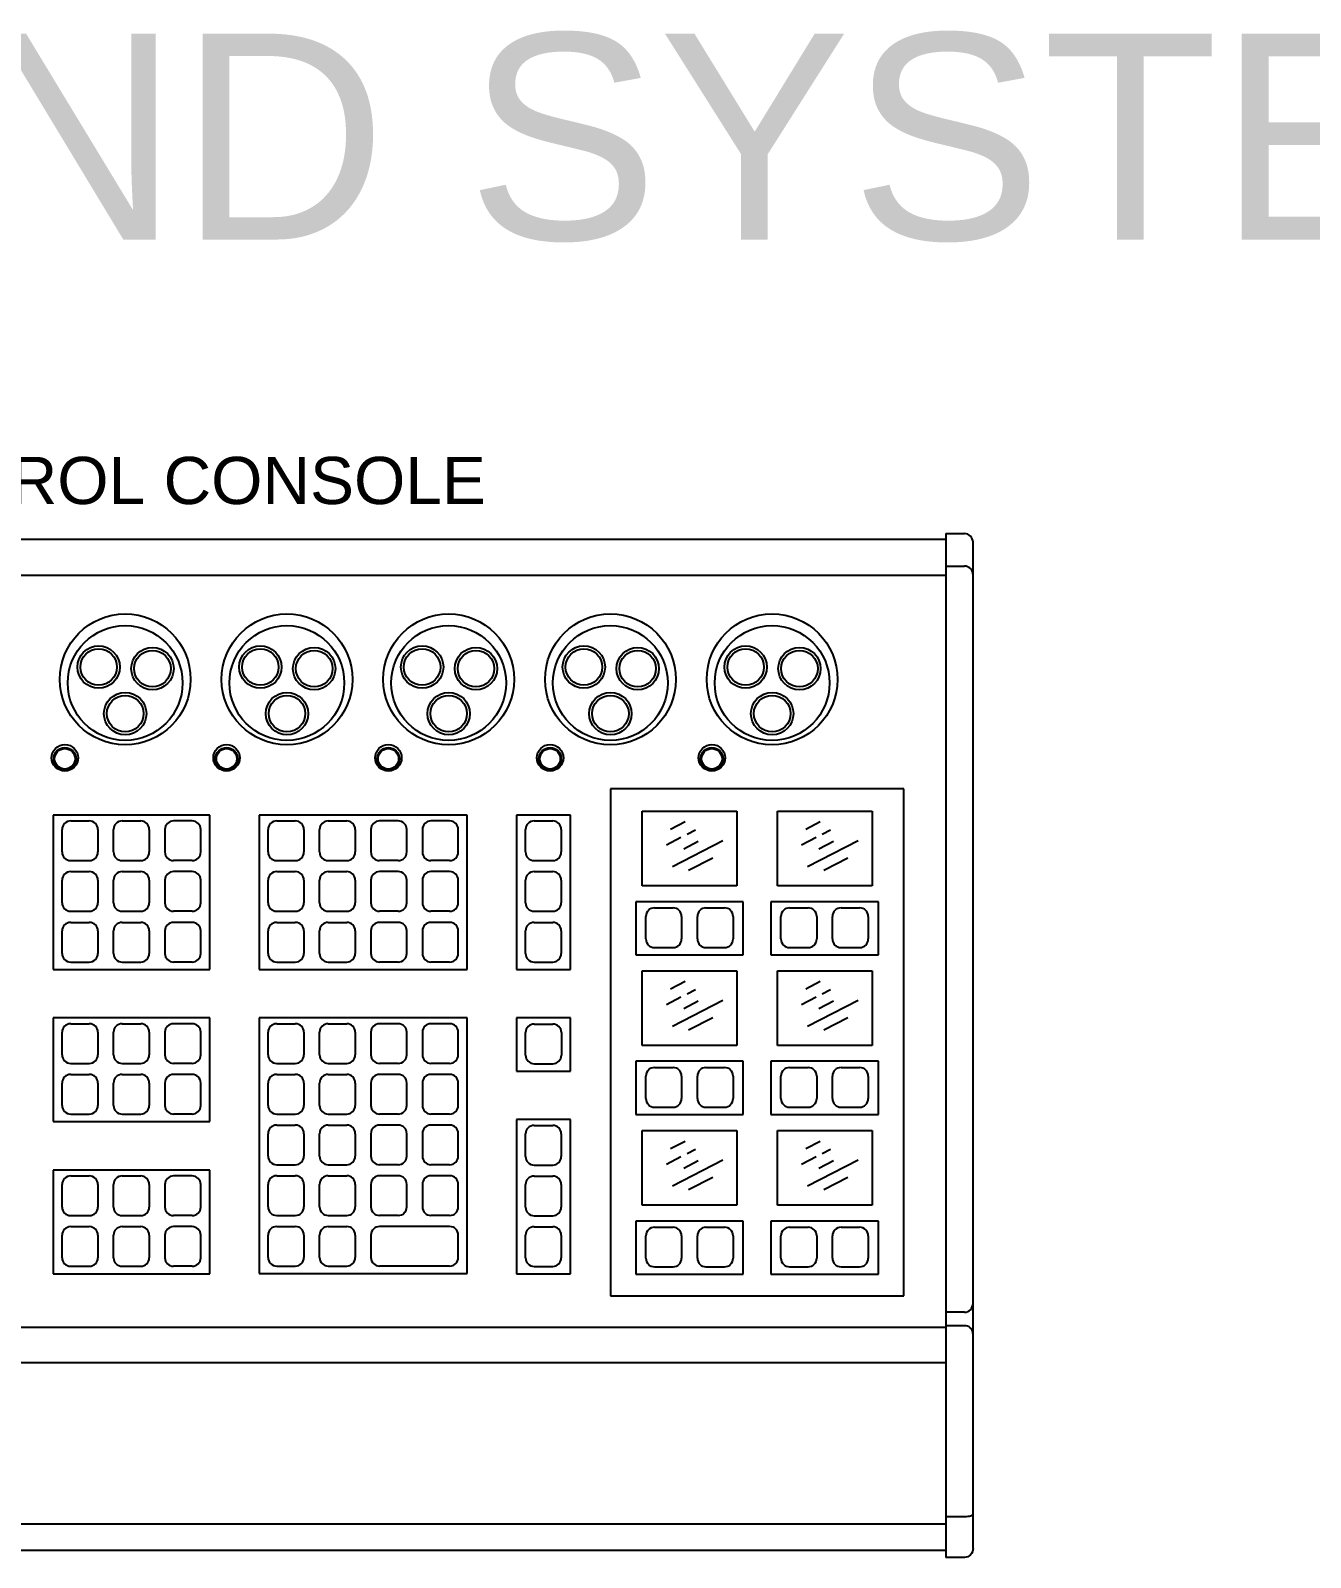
# Model space of a CAD drawing. Extents: x -49 to 275, y -8 to 142.
# Drawn here: x 220.64 to 239.28, y 48.73 to 70.97 of the extents above; entities that cross this region are included whole.
import ezdxf
from ezdxf.enums import TextEntityAlignment as Align

# ---------------------------------------------------------------- set-up
doc = ezdxf.new("R2010")
doc.units = 0
doc.header["$LTSCALE"] = 0.5
doc.header["$MEASUREMENT"] = 0
doc.layers.get('0').update_dxf_attribs({"linetype": 'CONTINUOUS'})
doc.layers.add('OBJECT', color=7, linetype='CONTINUOUS')
doc.layers.add('RISER', color=7, linetype='CONTINUOUS')
doc.styles.add('ARIAL', font='arial.ttf')

# ---------------------------------------------------------------- blocks, each defined once
blk = doc.blocks.new('*U71')
at = {"layer": 'RISER'}
for p, q in [((-14.108, 7.377), (14.108, 7.377)), ((14.108, 7.456), (14.108, -7.462)), ((14.108, 7.456), (14.377, 7.456)), ((14.502, -7.331), (14.502, 7.331)), ((14.108, 6.982), (14.377, 6.982)), ((14.108, 6.844), (-14.108, 6.844)), ((13.493, 3.736), (9.222, 3.736)), ((9.222, 3.736), (9.222, -3.65)), ((13.493, -3.65), (13.493, 3.736)), ((3.385, 3.354), (1.102, 3.354)), ((1.102, 3.354), (1.102, 1.106)), ((3.385, 1.106), (3.385, 3.354)), ((7.136, 3.354), (4.103, 3.354)), ((4.103, 3.354), (4.103, 1.106)), ((7.136, 1.106), (7.136, 3.354)), ((8.639, 3.354), (7.852, 3.354)), ((7.852, 3.354), (7.852, 1.106)), ((8.639, 1.106), (8.639, 3.354)), ((9.683, 2.325), (9.683, 3.412)), ((9.683, 3.412), (11.063, 3.412)), ((11.063, 3.412), (11.063, 2.325)), ((11.652, 3.412), (13.032, 3.412)), ((11.652, 2.325), (11.652, 3.412)), ((13.032, 3.412), (13.032, 2.325)), ((1.234, 2.817), (1.234, 3.144)), ((1.359, 3.269), (1.63, 3.269)), ((1.755, 3.144), (1.755, 2.817)), ((1.983, 2.817), (1.983, 3.144)), ((2.108, 3.269), (2.379, 3.269)), ((2.504, 3.144), (2.504, 2.817)), ((2.732, 3.144), (2.732, 2.817)), ((3.128, 3.269), (2.857, 3.269)), ((3.253, 2.817), (3.253, 3.144)), ((4.235, 2.817), (4.235, 3.144)), ((4.36, 3.269), (4.631, 3.269)), ((4.756, 3.144), (4.756, 2.817)), ((4.984, 2.817), (4.984, 3.144)), ((5.109, 3.269), (5.38, 3.269)), ((5.505, 3.144), (5.505, 2.817)), ((5.733, 3.144), (5.733, 2.817)), ((6.13, 3.269), (5.858, 3.269)), ((6.255, 2.817), (6.255, 3.144)), ((6.482, 3.144), (6.482, 2.817)), ((6.879, 3.269), (6.607, 3.269)), ((7.004, 2.817), (7.004, 3.144)), ((7.984, 2.817), (7.984, 3.144)), ((8.109, 3.269), (8.38, 3.269)), ((8.505, 3.144), (8.505, 2.817)), ((10.097, 3.15), (10.309, 3.259)), ((10.338, 3.078), (10.46, 3.14)), ((12.065, 3.15), (12.277, 3.259)), ((12.307, 3.078), (12.428, 3.14)), ((10.036, 2.923), (10.248, 3.032)), ((10.123, 2.606), (10.86, 2.985)), ((10.288, 2.864), (10.5, 2.973)), ((12.005, 2.923), (12.217, 3.032)), ((12.092, 2.606), (12.828, 2.985)), ((12.256, 2.864), (12.468, 2.973)), ((1.359, 2.692), (1.63, 2.692)), ((2.108, 2.692), (2.379, 2.692)), ((3.128, 2.692), (2.857, 2.692)), ((4.36, 2.692), (4.631, 2.692)), ((5.109, 2.692), (5.38, 2.692)), ((6.13, 2.692), (5.858, 2.692)), ((6.879, 2.692), (6.607, 2.692)), ((8.109, 2.692), (8.38, 2.692)), ((10.358, 2.553), (10.711, 2.734)), ((12.327, 2.553), (12.68, 2.734)), ((1.359, 2.531), (1.63, 2.531)), ((2.108, 2.531), (2.379, 2.531)), ((3.128, 2.531), (2.857, 2.531)), ((4.36, 2.531), (4.631, 2.531)), ((5.109, 2.531), (5.38, 2.531)), ((6.13, 2.531), (5.858, 2.531)), ((6.879, 2.531), (6.607, 2.531)), ((8.109, 2.531), (8.38, 2.531)), ((1.234, 2.078), (1.234, 2.406)), ((1.755, 2.406), (1.755, 2.078)), ((1.983, 2.078), (1.983, 2.406)), ((2.504, 2.406), (2.504, 2.078)), ((2.732, 2.406), (2.732, 2.078)), ((3.253, 2.078), (3.253, 2.406)), ((4.235, 2.078), (4.235, 2.406)), ((4.756, 2.406), (4.756, 2.078)), ((4.984, 2.078), (4.984, 2.406)), ((5.505, 2.406), (5.505, 2.078)), ((5.733, 2.406), (5.733, 2.078)), ((6.255, 2.078), (6.255, 2.406)), ((6.482, 2.406), (6.482, 2.078)), ((7.004, 2.078), (7.004, 2.406)), ((7.984, 2.078), (7.984, 2.406)), ((8.505, 2.406), (8.505, 2.078)), ((11.063, 2.325), (9.683, 2.325)), ((13.032, 2.325), (11.652, 2.325)), ((11.156, 2.093), (9.591, 2.093)), ((9.591, 2.093), (9.591, 1.317)), ((9.862, 2.003), (10.133, 2.003)), ((10.612, 2.003), (10.883, 2.003)), ((11.156, 1.317), (11.156, 2.093)), ((13.124, 2.093), (11.559, 2.093)), ((11.559, 2.093), (11.559, 1.317)), ((11.83, 2.003), (12.101, 2.003)), ((12.58, 2.003), (12.851, 2.003)), ((13.124, 1.317), (13.124, 2.093)), ((1.359, 1.953), (1.63, 1.953)), ((1.359, 1.792), (1.63, 1.792)), ((2.108, 1.953), (2.379, 1.953)), ((2.108, 1.792), (2.379, 1.792)), ((3.128, 1.953), (2.857, 1.953)), ((3.128, 1.792), (2.857, 1.792)), ((4.36, 1.953), (4.631, 1.953)), ((4.36, 1.792), (4.631, 1.792)), ((5.109, 1.953), (5.38, 1.953)), ((5.109, 1.792), (5.38, 1.792)), ((6.13, 1.953), (5.858, 1.953)), ((6.13, 1.792), (5.858, 1.792)), ((6.879, 1.953), (6.607, 1.953)), ((6.879, 1.792), (6.607, 1.792)), ((8.109, 1.953), (8.38, 1.953)), ((8.109, 1.792), (8.38, 1.792)), ((9.737, 1.55), (9.737, 1.878)), ((10.258, 1.878), (10.258, 1.55)), ((10.487, 1.55), (10.487, 1.878)), ((11.008, 1.878), (11.008, 1.55)), ((11.705, 1.55), (11.705, 1.878)), ((12.226, 1.878), (12.226, 1.55)), ((12.455, 1.55), (12.455, 1.878)), ((12.976, 1.878), (12.976, 1.55)), ((1.234, 1.339), (1.234, 1.667)), ((1.755, 1.667), (1.755, 1.339)), ((1.983, 1.339), (1.983, 1.667)), ((2.504, 1.667), (2.504, 1.339)), ((2.732, 1.667), (2.732, 1.339)), ((3.253, 1.339), (3.253, 1.667)), ((4.235, 1.339), (4.235, 1.667)), ((4.756, 1.667), (4.756, 1.339)), ((4.984, 1.339), (4.984, 1.667)), ((5.505, 1.667), (5.505, 1.339)), ((5.733, 1.667), (5.733, 1.339)), ((6.255, 1.339), (6.255, 1.667)), ((6.482, 1.667), (6.482, 1.339)), ((7.004, 1.339), (7.004, 1.667)), ((7.984, 1.339), (7.984, 1.667)), ((8.505, 1.667), (8.505, 1.339)), ((9.862, 1.425), (10.133, 1.425)), ((10.612, 1.425), (10.883, 1.425)), ((11.83, 1.425), (12.101, 1.425)), ((12.58, 1.425), (12.851, 1.425)), ((1.359, 1.214), (1.63, 1.214)), ((2.108, 1.214), (2.379, 1.214)), ((3.128, 1.214), (2.857, 1.214)), ((4.36, 1.214), (4.631, 1.214)), ((5.109, 1.214), (5.38, 1.214)), ((6.13, 1.214), (5.858, 1.214)), ((6.879, 1.214), (6.607, 1.214)), ((8.109, 1.214), (8.38, 1.214)), ((9.591, 1.317), (11.156, 1.317)), ((11.559, 1.317), (13.124, 1.317)), ((1.102, 1.106), (3.385, 1.106)), ((4.103, 1.106), (7.136, 1.106)), ((7.852, 1.106), (8.639, 1.106)), ((9.683, 1.086), (11.063, 1.086)), ((9.683, -0.002), (9.683, 1.086)), ((10.097, 0.824), (10.309, 0.933)), ((11.063, 1.086), (11.063, -0.002)), ((11.652, 1.086), (13.032, 1.086)), ((11.652, -0.002), (11.652, 1.086)), ((12.065, 0.824), (12.277, 0.933)), ((13.032, 1.086), (13.032, -0.002)), ((10.036, 0.596), (10.248, 0.705)), ((10.338, 0.751), (10.46, 0.814)), ((12.005, 0.596), (12.217, 0.705)), ((12.307, 0.751), (12.428, 0.814)), ((10.123, 0.28), (10.86, 0.658)), ((10.288, 0.538), (10.5, 0.647)), ((12.092, 0.28), (12.828, 0.658)), ((12.256, 0.538), (12.468, 0.647)), ((3.385, 0.4), (1.102, 0.4)), ((1.102, 0.4), (1.102, -1.11)), ((1.359, 0.315), (1.63, 0.315)), ((2.108, 0.315), (2.379, 0.315)), ((3.128, 0.315), (2.857, 0.315)), ((3.385, -1.11), (3.385, 0.4)), ((7.136, 0.4), (4.103, 0.4)), ((4.103, 0.4), (4.103, -3.326)), ((4.36, 0.315), (4.631, 0.315)), ((5.109, 0.315), (5.38, 0.315)), ((6.13, 0.315), (5.858, 0.315)), ((6.879, 0.315), (6.607, 0.315)), ((7.136, -3.326), (7.136, 0.4)), ((8.639, 0.4), (7.852, 0.4)), ((7.852, 0.4), (7.852, -0.375)), ((8.11, 0.31), (8.381, 0.31)), ((8.639, -0.375), (8.639, 0.4)), ((10.358, 0.226), (10.711, 0.407)), ((12.327, 0.226), (12.68, 0.407)), ((1.234, -0.138), (1.234, 0.19)), ((1.755, 0.19), (1.755, -0.138)), ((1.983, -0.138), (1.983, 0.19)), ((2.504, 0.19), (2.504, -0.138)), ((2.732, 0.19), (2.732, -0.138)), ((3.253, -0.138), (3.253, 0.19)), ((4.235, -0.138), (4.235, 0.19)), ((4.756, 0.19), (4.756, -0.138)), ((4.984, -0.138), (4.984, 0.19)), ((5.505, 0.19), (5.505, -0.138)), ((5.733, 0.19), (5.733, -0.138)), ((6.255, -0.138), (6.255, 0.19)), ((6.482, 0.19), (6.482, -0.138)), ((7.004, -0.138), (7.004, 0.19)), ((7.985, -0.143), (7.985, 0.185)), ((8.506, 0.185), (8.506, -0.143)), ((11.063, -0.002), (9.683, -0.002)), ((13.032, -0.002), (11.652, -0.002)), ((1.359, -0.263), (1.63, -0.263)), ((1.359, -0.424), (1.63, -0.424)), ((2.108, -0.263), (2.379, -0.263)), ((2.108, -0.424), (2.379, -0.424)), ((3.128, -0.263), (2.857, -0.263)), ((3.128, -0.424), (2.857, -0.424)), ((4.36, -0.263), (4.631, -0.263)), ((4.36, -0.424), (4.631, -0.424)), ((5.109, -0.263), (5.38, -0.263)), ((5.109, -0.424), (5.38, -0.424)), ((6.13, -0.263), (5.858, -0.263)), ((6.13, -0.424), (5.858, -0.424)), ((6.879, -0.263), (6.607, -0.263)), ((6.879, -0.424), (6.607, -0.424)), ((7.852, -0.375), (8.639, -0.375)), ((8.11, -0.268), (8.381, -0.268)), ((11.156, -0.233), (9.591, -0.233)), ((9.591, -0.233), (9.591, -1.009)), ((9.862, -0.323), (10.133, -0.323)), ((10.612, -0.323), (10.883, -0.323)), ((11.156, -1.009), (11.156, -0.233)), ((13.124, -0.233), (11.559, -0.233)), ((11.559, -0.233), (11.559, -1.009)), ((11.83, -0.323), (12.101, -0.323)), ((12.58, -0.323), (12.851, -0.323)), ((13.124, -1.009), (13.124, -0.233)), ((1.234, -0.876), (1.234, -0.549)), ((1.755, -0.549), (1.755, -0.876)), ((1.983, -0.876), (1.983, -0.549)), ((2.504, -0.549), (2.504, -0.876)), ((2.732, -0.549), (2.732, -0.876)), ((3.253, -0.876), (3.253, -0.549)), ((4.235, -0.876), (4.235, -0.549)), ((4.756, -0.549), (4.756, -0.876)), ((4.984, -0.876), (4.984, -0.549)), ((5.505, -0.549), (5.505, -0.876)), ((5.733, -0.549), (5.733, -0.876)), ((6.255, -0.876), (6.255, -0.549)), ((6.482, -0.549), (6.482, -0.876)), ((7.004, -0.876), (7.004, -0.549)), ((9.737, -0.776), (9.737, -0.448)), ((10.258, -0.448), (10.258, -0.776)), ((10.487, -0.776), (10.487, -0.448)), ((11.008, -0.448), (11.008, -0.776)), ((11.705, -0.776), (11.705, -0.448)), ((12.226, -0.448), (12.226, -0.776)), ((12.455, -0.776), (12.455, -0.448)), ((12.976, -0.448), (12.976, -0.776)), ((1.102, -1.11), (3.385, -1.11)), ((1.359, -1.001), (1.63, -1.001)), ((2.108, -1.001), (2.379, -1.001)), ((3.128, -1.001), (2.857, -1.001)), ((4.36, -1.001), (4.631, -1.001)), ((5.109, -1.001), (5.38, -1.001)), ((6.13, -1.001), (5.858, -1.001)), ((6.879, -1.001), (6.607, -1.001)), ((8.639, -1.081), (7.852, -1.081)), ((7.852, -1.081), (7.852, -3.33)), ((8.639, -3.33), (8.639, -1.081)), ((9.591, -1.009), (11.156, -1.009)), ((9.862, -0.901), (10.133, -0.901)), ((10.612, -0.901), (10.883, -0.901)), ((11.559, -1.009), (13.124, -1.009)), ((11.83, -0.901), (12.101, -0.901)), ((12.58, -0.901), (12.851, -0.901)), ((4.235, -1.615), (4.235, -1.287)), ((4.36, -1.162), (4.631, -1.162)), ((4.756, -1.287), (4.756, -1.615)), ((4.984, -1.615), (4.984, -1.287)), ((5.109, -1.162), (5.38, -1.162)), ((5.505, -1.287), (5.505, -1.615)), ((5.733, -1.287), (5.733, -1.615)), ((6.13, -1.162), (5.858, -1.162)), ((6.255, -1.615), (6.255, -1.287)), ((6.482, -1.287), (6.482, -1.615)), ((6.879, -1.162), (6.607, -1.162)), ((7.004, -1.615), (7.004, -1.287)), ((7.984, -1.619), (7.984, -1.291)), ((8.109, -1.166), (8.38, -1.166)), ((8.505, -1.291), (8.505, -1.619)), ((9.683, -1.241), (11.063, -1.241)), ((9.683, -2.328), (9.683, -1.241)), ((11.063, -1.241), (11.063, -2.328)), ((11.652, -1.241), (13.032, -1.241)), ((11.652, -2.328), (11.652, -1.241)), ((13.032, -1.241), (13.032, -2.328)), ((10.097, -1.502), (10.309, -1.394)), ((10.338, -1.575), (10.46, -1.512)), ((12.065, -1.502), (12.277, -1.394)), ((12.307, -1.575), (12.428, -1.512)), ((4.36, -1.74), (4.631, -1.74)), ((5.109, -1.74), (5.38, -1.74)), ((6.13, -1.74), (5.858, -1.74)), ((6.879, -1.74), (6.607, -1.74)), ((8.109, -1.744), (8.38, -1.744)), ((10.036, -1.73), (10.248, -1.621)), ((10.123, -2.046), (10.86, -1.668)), ((10.288, -1.788), (10.5, -1.679)), ((12.005, -1.73), (12.217, -1.621)), ((12.092, -2.046), (12.828, -1.668)), ((12.256, -1.788), (12.468, -1.679)), ((3.385, -1.818), (1.102, -1.818)), ((1.102, -1.818), (1.102, -3.328)), ((1.359, -1.903), (1.63, -1.903)), ((2.108, -1.903), (2.379, -1.903)), ((3.128, -1.903), (2.857, -1.903)), ((3.385, -3.328), (3.385, -1.818)), ((4.36, -1.901), (4.631, -1.901)), ((5.109, -1.901), (5.38, -1.901)), ((6.13, -1.901), (5.858, -1.901)), ((6.879, -1.901), (6.607, -1.901)), ((8.109, -1.905), (8.38, -1.905)), ((10.358, -2.1), (10.711, -1.919)), ((12.327, -2.1), (12.68, -1.919)), ((1.234, -2.356), (1.234, -2.028)), ((1.755, -2.028), (1.755, -2.356)), ((1.983, -2.356), (1.983, -2.028)), ((2.504, -2.028), (2.504, -2.356)), ((2.732, -2.028), (2.732, -2.356)), ((3.253, -2.356), (3.253, -2.028)), ((4.235, -2.354), (4.235, -2.026)), ((4.756, -2.026), (4.756, -2.354)), ((4.984, -2.354), (4.984, -2.026)), ((5.505, -2.026), (5.505, -2.354)), ((5.733, -2.026), (5.733, -2.354)), ((6.255, -2.354), (6.255, -2.026)), ((6.482, -2.026), (6.482, -2.354)), ((7.004, -2.354), (7.004, -2.026)), ((7.984, -2.358), (7.984, -2.03)), ((8.505, -2.03), (8.505, -2.358)), ((11.063, -2.328), (9.683, -2.328)), ((13.032, -2.328), (11.652, -2.328)), ((1.359, -2.481), (1.63, -2.481)), ((1.359, -2.642), (1.63, -2.642)), ((2.108, -2.481), (2.379, -2.481)), ((2.108, -2.642), (2.379, -2.642)), ((3.128, -2.481), (2.857, -2.481)), ((3.128, -2.642), (2.857, -2.642)), ((4.36, -2.479), (4.631, -2.479)), ((4.36, -2.64), (4.631, -2.64)), ((5.109, -2.479), (5.38, -2.479)), ((5.109, -2.64), (5.38, -2.64)), ((6.13, -2.479), (5.858, -2.479)), ((6.879, -2.64), (5.858, -2.64)), ((6.879, -2.479), (6.607, -2.479)), ((8.109, -2.483), (8.38, -2.483)), ((8.109, -2.643), (8.38, -2.643)), ((11.156, -2.56), (9.591, -2.56)), ((9.591, -2.56), (9.591, -3.335)), ((9.862, -2.65), (10.133, -2.65)), ((10.612, -2.65), (10.883, -2.65)), ((11.156, -3.335), (11.156, -2.56)), ((13.124, -2.56), (11.559, -2.56)), ((11.559, -2.56), (11.559, -3.335)), ((11.83, -2.65), (12.101, -2.65)), ((12.58, -2.65), (12.851, -2.65)), ((13.124, -3.335), (13.124, -2.56)), ((1.234, -3.094), (1.234, -2.767)), ((1.755, -2.767), (1.755, -3.094)), ((1.983, -3.094), (1.983, -2.767)), ((2.504, -2.767), (2.504, -3.094)), ((2.732, -2.767), (2.732, -3.094)), ((3.253, -3.094), (3.253, -2.767)), ((4.235, -3.092), (4.235, -2.765)), ((4.756, -2.765), (4.756, -3.092)), ((4.984, -3.092), (4.984, -2.765)), ((5.505, -2.765), (5.505, -3.092)), ((5.733, -2.765), (5.733, -3.092)), ((7.004, -3.092), (7.004, -2.765)), ((7.984, -3.096), (7.984, -2.768)), ((8.505, -2.768), (8.505, -3.096)), ((9.737, -3.102), (9.737, -2.775)), ((10.258, -2.775), (10.258, -3.102)), ((10.487, -3.102), (10.487, -2.775)), ((11.008, -2.775), (11.008, -3.102)), ((11.705, -3.102), (11.705, -2.775)), ((12.226, -2.775), (12.226, -3.102)), ((12.455, -3.102), (12.455, -2.775)), ((12.976, -2.775), (12.976, -3.102)), ((1.102, -3.328), (3.385, -3.328)), ((1.359, -3.219), (1.63, -3.219)), ((2.108, -3.219), (2.379, -3.219)), ((3.128, -3.219), (2.857, -3.219)), ((4.103, -3.326), (7.136, -3.326)), ((4.36, -3.217), (4.631, -3.217)), ((5.109, -3.217), (5.38, -3.217)), ((6.879, -3.217), (5.858, -3.217)), ((7.852, -3.33), (8.639, -3.33)), ((8.109, -3.221), (8.38, -3.221)), ((9.591, -3.335), (11.156, -3.335)), ((9.862, -3.227), (10.133, -3.227)), ((10.612, -3.227), (10.883, -3.227)), ((11.559, -3.335), (13.124, -3.335)), ((11.83, -3.227), (12.101, -3.227)), ((12.58, -3.227), (12.851, -3.227)), ((9.222, -3.65), (13.493, -3.65)), ((14.377, -3.888), (14.108, -3.888)), ((-14.108, -4.105), (14.108, -4.105)), ((14.377, -4.085), (14.108, -4.085)), ((14.108, -4.625), (-14.108, -4.625)), ((14.377, -6.87), (14.108, -6.87)), ((14.108, -6.977), (-14.108, -6.977)), ((-14.108, -7.357), (14.108, -7.357)), ((14.377, -7.462), (14.108, -7.462))]:
    blk.add_line(p, q, dxfattribs=at)
at = {"layer": 'RISER', "flags": 128}
blk.add_lwpolyline([(14.502, -6.834), (14.499, -6.841), (14.492, -6.848), (14.481, -6.854), (14.465, -6.859), (14.446, -6.864), (14.425, -6.867), (14.401, -6.869), (14.377, -6.87)], dxfattribs=at)
at = {"layer": 'RISER'}
for centre, radius in [((2.153, 5.332), 0.953), ((4.509, 5.332), 0.953), ((6.865, 5.332), 0.953), ((9.221, 5.332), 0.953), ((11.576, 5.332), 0.953), ((2.152, 5.28), 0.836), ((4.508, 5.28), 0.836), ((6.864, 5.28), 0.836), ((9.22, 5.28), 0.836), ((11.576, 5.28), 0.836), ((1.766, 5.512), 0.309), ((2.55, 5.489), 0.309), ((4.122, 5.512), 0.309), ((4.906, 5.489), 0.309), ((6.478, 5.512), 0.309), ((7.262, 5.489), 0.309), ((8.834, 5.512), 0.309), ((9.618, 5.489), 0.309), ((11.19, 5.512), 0.309), ((11.974, 5.489), 0.309), ((1.766, 5.512), 0.266), ((2.55, 5.489), 0.266), ((4.122, 5.512), 0.266), ((4.906, 5.489), 0.266), ((6.478, 5.512), 0.266), ((7.262, 5.489), 0.266), ((8.834, 5.512), 0.266), ((9.618, 5.489), 0.266), ((11.19, 5.512), 0.266), ((11.974, 5.489), 0.266), ((2.153, 4.833), 0.309), ((4.509, 4.833), 0.309), ((6.865, 4.833), 0.309), ((9.221, 4.833), 0.309), ((11.577, 4.833), 0.309), ((2.153, 4.833), 0.266), ((4.509, 4.833), 0.266), ((6.865, 4.833), 0.266), ((9.221, 4.833), 0.266), ((11.577, 4.833), 0.266), ((1.274, 4.19), 0.193), ((1.274, 4.175), 0.163), ((1.274, 4.175), 0.149), ((3.63, 4.19), 0.193), ((3.63, 4.175), 0.163), ((3.63, 4.175), 0.149), ((5.986, 4.19), 0.193), ((5.986, 4.175), 0.163), ((5.986, 4.175), 0.149), ((8.342, 4.19), 0.193), ((8.342, 4.175), 0.163), ((8.342, 4.175), 0.149), ((10.698, 4.19), 0.193), ((10.698, 4.175), 0.163), ((10.698, 4.175), 0.149)]:
    blk.add_circle(centre, radius, dxfattribs=at)
for centre, radius, start, end in [((14.377, 7.331), 0.125, 0, 90), ((14.381, 6.861), 0.121, 2.2456, 92.082), ((1.359, 3.144), 0.125, 90, 180), ((1.63, 3.144), 0.125, 0, 90), ((2.108, 3.144), 0.125, 90, 180), ((2.379, 3.144), 0.125, 0, 90), ((2.857, 3.144), 0.125, 90, 180), ((3.128, 3.144), 0.125, 360, 90), ((4.36, 3.144), 0.125, 90, 180), ((4.631, 3.144), 0.125, 0, 90), ((5.109, 3.144), 0.125, 90, 180), ((5.38, 3.144), 0.125, 0, 90), ((5.858, 3.144), 0.125, 90, 180), ((6.13, 3.144), 0.125, 360, 90), ((6.607, 3.144), 0.125, 90, 180), ((6.879, 3.144), 0.125, 360, 90), ((8.109, 3.144), 0.125, 90, 180), ((8.38, 3.144), 0.125, 0, 90), ((1.359, 2.817), 0.125, 180, 270), ((1.63, 2.817), 0.125, 270, 0), ((2.108, 2.817), 0.125, 180, 270), ((2.379, 2.817), 0.125, 270, 0), ((2.857, 2.817), 0.125, 180, 270), ((3.128, 2.817), 0.125, 270, 360), ((4.36, 2.817), 0.125, 180, 270), ((4.631, 2.817), 0.125, 270, 0), ((5.109, 2.817), 0.125, 180, 270), ((5.38, 2.817), 0.125, 270, 0), ((5.858, 2.817), 0.125, 180, 270), ((6.13, 2.817), 0.125, 270, 360), ((6.607, 2.817), 0.125, 180, 270), ((6.879, 2.817), 0.125, 270, 360), ((8.109, 2.817), 0.125, 180, 270), ((8.38, 2.817), 0.125, 270, 0), ((1.359, 2.406), 0.125, 90, 180), ((1.63, 2.406), 0.125, 0, 90), ((2.108, 2.406), 0.125, 90, 180), ((2.379, 2.406), 0.125, 0, 90), ((2.857, 2.406), 0.125, 90, 180), ((3.128, 2.406), 0.125, 360, 90), ((4.36, 2.406), 0.125, 90, 180), ((4.631, 2.406), 0.125, 0, 90), ((5.109, 2.406), 0.125, 90, 180), ((5.38, 2.406), 0.125, 0, 90), ((5.858, 2.406), 0.125, 90, 180), ((6.13, 2.406), 0.125, 360, 90), ((6.607, 2.406), 0.125, 90, 180), ((6.879, 2.406), 0.125, 360, 90), ((8.109, 2.406), 0.125, 90, 180), ((8.38, 2.406), 0.125, 0, 90), ((1.359, 2.078), 0.125, 180, 270), ((1.63, 2.078), 0.125, 270, 0), ((2.108, 2.078), 0.125, 180, 270), ((2.379, 2.078), 0.125, 270, 0), ((2.857, 2.078), 0.125, 180, 270), ((3.128, 2.078), 0.125, 270, 360), ((4.36, 2.078), 0.125, 180, 270), ((4.631, 2.078), 0.125, 270, 0), ((5.109, 2.078), 0.125, 180, 270), ((5.38, 2.078), 0.125, 270, 0), ((5.858, 2.078), 0.125, 180, 270), ((6.13, 2.078), 0.125, 270, 360), ((6.607, 2.078), 0.125, 180, 270), ((6.879, 2.078), 0.125, 270, 360), ((8.109, 2.078), 0.125, 180, 270), ((8.38, 2.078), 0.125, 270, 0), ((9.862, 1.878), 0.125, 90, 180), ((10.133, 1.878), 0.125, 0, 90), ((10.612, 1.878), 0.125, 90, 180), ((10.883, 1.878), 0.125, 0, 90), ((11.83, 1.878), 0.125, 90, 180), ((12.101, 1.878), 0.125, 0, 90), ((12.58, 1.878), 0.125, 90, 180), ((12.851, 1.878), 0.125, 0, 90), ((1.359, 1.667), 0.125, 90, 180), ((1.63, 1.667), 0.125, 0, 90), ((2.108, 1.667), 0.125, 90, 180), ((2.379, 1.667), 0.125, 0, 90), ((2.857, 1.667), 0.125, 90, 180), ((3.128, 1.667), 0.125, 360, 90), ((4.36, 1.667), 0.125, 90, 180), ((4.631, 1.667), 0.125, 0, 90), ((5.109, 1.667), 0.125, 90, 180), ((5.38, 1.667), 0.125, 0, 90), ((5.858, 1.667), 0.125, 90, 180), ((6.13, 1.667), 0.125, 360, 90), ((6.607, 1.667), 0.125, 90, 180), ((6.879, 1.667), 0.125, 360, 90), ((8.109, 1.667), 0.125, 90, 180), ((8.38, 1.667), 0.125, 0, 90), ((1.359, 1.339), 0.125, 180, 270), ((1.63, 1.339), 0.125, 270, 0), ((2.108, 1.339), 0.125, 180, 270), ((2.379, 1.339), 0.125, 270, 0), ((2.857, 1.339), 0.125, 180, 270), ((3.128, 1.339), 0.125, 270, 360), ((4.36, 1.339), 0.125, 180, 270), ((4.631, 1.339), 0.125, 270, 0), ((5.109, 1.339), 0.125, 180, 270), ((5.38, 1.339), 0.125, 270, 0), ((5.858, 1.339), 0.125, 180, 270), ((6.13, 1.339), 0.125, 270, 360), ((6.607, 1.339), 0.125, 180, 270), ((6.879, 1.339), 0.125, 270, 360), ((8.109, 1.339), 0.125, 180, 270), ((8.38, 1.339), 0.125, 270, 0), ((9.862, 1.55), 0.125, 180, 270), ((10.133, 1.55), 0.125, 270, 0), ((10.612, 1.55), 0.125, 180, 270), ((10.883, 1.55), 0.125, 270, 0), ((11.83, 1.55), 0.125, 180, 270), ((12.101, 1.55), 0.125, 270, 0), ((12.58, 1.55), 0.125, 180, 270), ((12.851, 1.55), 0.125, 270, 0), ((1.359, 0.19), 0.125, 90, 180), ((1.63, 0.19), 0.125, 0, 90), ((2.108, 0.19), 0.125, 90, 180), ((2.379, 0.19), 0.125, 0, 90), ((2.857, 0.19), 0.125, 90, 180), ((3.128, 0.19), 0.125, 360, 90), ((4.36, 0.19), 0.125, 90, 180), ((4.631, 0.19), 0.125, 0, 90), ((5.109, 0.19), 0.125, 90, 180), ((5.38, 0.19), 0.125, 0, 90), ((5.858, 0.19), 0.125, 90, 180), ((6.13, 0.19), 0.125, 360, 90), ((6.607, 0.19), 0.125, 90, 180), ((6.879, 0.19), 0.125, 360, 90), ((8.11, 0.185), 0.125, 90, 180), ((8.381, 0.185), 0.125, 0, 90), ((1.359, -0.138), 0.125, 180, 270), ((1.63, -0.138), 0.125, 270, 0), ((2.108, -0.138), 0.125, 180, 270), ((2.379, -0.138), 0.125, 270, 0), ((2.857, -0.138), 0.125, 180, 270), ((3.128, -0.138), 0.125, 270, 360), ((4.36, -0.138), 0.125, 180, 270), ((4.631, -0.138), 0.125, 270, 0), ((5.109, -0.138), 0.125, 180, 270), ((5.38, -0.138), 0.125, 270, 0), ((5.858, -0.138), 0.125, 180, 270), ((6.13, -0.138), 0.125, 270, 360), ((6.607, -0.138), 0.125, 180, 270), ((6.879, -0.138), 0.125, 270, 360), ((8.11, -0.143), 0.125, 180, 270), ((8.381, -0.143), 0.125, 270, 0), ((1.359, -0.549), 0.125, 90, 180), ((1.63, -0.549), 0.125, 0, 90), ((2.108, -0.549), 0.125, 90, 180), ((2.379, -0.549), 0.125, 0, 90), ((2.857, -0.549), 0.125, 90, 180), ((3.128, -0.549), 0.125, 360, 90), ((4.36, -0.549), 0.125, 90, 180), ((4.631, -0.549), 0.125, 0, 90), ((5.109, -0.549), 0.125, 90, 180), ((5.38, -0.549), 0.125, 0, 90), ((5.858, -0.549), 0.125, 90, 180), ((6.13, -0.549), 0.125, 360, 90), ((6.607, -0.549), 0.125, 90, 180), ((6.879, -0.549), 0.125, 360, 90), ((9.862, -0.448), 0.125, 90, 180), ((10.133, -0.448), 0.125, 0, 90), ((10.612, -0.448), 0.125, 90, 180), ((10.883, -0.448), 0.125, 0, 90), ((11.83, -0.448), 0.125, 90, 180), ((12.101, -0.448), 0.125, 0, 90), ((12.58, -0.448), 0.125, 90, 180), ((12.851, -0.448), 0.125, 0, 90), ((1.359, -0.876), 0.125, 180, 270), ((1.63, -0.876), 0.125, 270, 0), ((2.108, -0.876), 0.125, 180, 270), ((2.379, -0.876), 0.125, 270, 0), ((2.857, -0.876), 0.125, 180, 270), ((3.128, -0.876), 0.125, 270, 360), ((4.36, -0.876), 0.125, 180, 270), ((4.631, -0.876), 0.125, 270, 0), ((5.109, -0.876), 0.125, 180, 270), ((5.38, -0.876), 0.125, 270, 0), ((5.858, -0.876), 0.125, 180, 270), ((6.13, -0.876), 0.125, 270, 360), ((6.607, -0.876), 0.125, 180, 270), ((6.879, -0.876), 0.125, 270, 360), ((9.862, -0.776), 0.125, 180, 270), ((10.133, -0.776), 0.125, 270, 0), ((10.612, -0.776), 0.125, 180, 270), ((10.883, -0.776), 0.125, 270, 0), ((11.83, -0.776), 0.125, 180, 270), ((12.101, -0.776), 0.125, 270, 0), ((12.58, -0.776), 0.125, 180, 270), ((12.851, -0.776), 0.125, 270, 0), ((4.36, -1.287), 0.125, 90, 180), ((4.631, -1.287), 0.125, 0, 90), ((5.109, -1.287), 0.125, 90, 180), ((5.38, -1.287), 0.125, 0, 90), ((5.858, -1.287), 0.125, 90, 180), ((6.13, -1.287), 0.125, 360, 90), ((6.607, -1.287), 0.125, 90, 180), ((6.879, -1.287), 0.125, 360, 90), ((8.109, -1.291), 0.125, 90, 180), ((8.38, -1.291), 0.125, 0, 90), ((4.36, -1.615), 0.125, 180, 270), ((4.631, -1.615), 0.125, 270, 0), ((5.109, -1.615), 0.125, 180, 270), ((5.38, -1.615), 0.125, 270, 0), ((5.858, -1.615), 0.125, 180, 270), ((6.13, -1.615), 0.125, 270, 360), ((6.607, -1.615), 0.125, 180, 270), ((6.879, -1.615), 0.125, 270, 360), ((8.109, -1.619), 0.125, 180, 270), ((8.38, -1.619), 0.125, 270, 0), ((1.359, -2.028), 0.125, 90, 180), ((1.63, -2.028), 0.125, 0, 90), ((2.108, -2.028), 0.125, 90, 180), ((2.379, -2.028), 0.125, 0, 90), ((2.857, -2.028), 0.125, 90, 180), ((3.128, -2.028), 0.125, 360, 90), ((4.36, -2.026), 0.125, 90, 180), ((4.631, -2.026), 0.125, 0, 90), ((5.109, -2.026), 0.125, 90, 180), ((5.38, -2.026), 0.125, 0, 90), ((5.858, -2.026), 0.125, 90, 180), ((6.13, -2.026), 0.125, 360, 90), ((6.607, -2.026), 0.125, 90, 180), ((6.879, -2.026), 0.125, 360, 90), ((8.109, -2.03), 0.125, 90, 180), ((8.38, -2.03), 0.125, 0, 90), ((1.359, -2.356), 0.125, 180, 270), ((1.63, -2.356), 0.125, 270, 0), ((2.108, -2.356), 0.125, 180, 270), ((2.379, -2.356), 0.125, 270, 0), ((2.857, -2.356), 0.125, 180, 270), ((3.128, -2.356), 0.125, 270, 360), ((4.36, -2.354), 0.125, 180, 270), ((4.631, -2.354), 0.125, 270, 0), ((5.109, -2.354), 0.125, 180, 270), ((5.38, -2.354), 0.125, 270, 0), ((5.858, -2.354), 0.125, 180, 270), ((6.13, -2.354), 0.125, 270, 360), ((6.607, -2.354), 0.125, 180, 270), ((6.879, -2.354), 0.125, 270, 360), ((8.109, -2.358), 0.125, 180, 270), ((8.38, -2.358), 0.125, 270, 0), ((1.359, -2.767), 0.125, 90, 180), ((1.63, -2.767), 0.125, 0, 90), ((2.108, -2.767), 0.125, 90, 180), ((2.379, -2.767), 0.125, 0, 90), ((2.857, -2.767), 0.125, 90, 180), ((3.128, -2.767), 0.125, 360, 90), ((4.36, -2.765), 0.125, 90, 180), ((4.631, -2.765), 0.125, 0, 90), ((5.109, -2.765), 0.125, 90, 180), ((5.38, -2.765), 0.125, 0, 90), ((5.858, -2.765), 0.125, 90, 180), ((6.879, -2.765), 0.125, 360, 90), ((8.109, -2.768), 0.125, 90, 180), ((8.38, -2.768), 0.125, 0, 90), ((9.862, -2.775), 0.125, 90, 180), ((10.133, -2.775), 0.125, 0, 90), ((10.612, -2.775), 0.125, 90, 180), ((10.883, -2.775), 0.125, 0, 90), ((11.83, -2.775), 0.125, 90, 180), ((12.101, -2.775), 0.125, 0, 90), ((12.58, -2.775), 0.125, 90, 180), ((12.851, -2.775), 0.125, 0, 90), ((1.359, -3.094), 0.125, 180, 270), ((1.63, -3.094), 0.125, 270, 0), ((2.108, -3.094), 0.125, 180, 270), ((2.379, -3.094), 0.125, 270, 0), ((2.857, -3.094), 0.125, 180, 270), ((3.128, -3.094), 0.125, 270, 360), ((4.36, -3.092), 0.125, 180, 270), ((4.631, -3.092), 0.125, 270, 0), ((5.109, -3.092), 0.125, 180, 270), ((5.38, -3.092), 0.125, 270, 0), ((5.858, -3.092), 0.125, 180, 270), ((6.879, -3.092), 0.125, 270, 360), ((8.109, -3.096), 0.125, 180, 270), ((8.38, -3.096), 0.125, 270, 0), ((9.862, -3.102), 0.125, 180, 270), ((10.133, -3.102), 0.125, 270, 0), ((10.612, -3.102), 0.125, 180, 270), ((10.883, -3.102), 0.125, 270, 0), ((11.83, -3.102), 0.125, 180, 270), ((12.101, -3.102), 0.125, 270, 0), ((12.58, -3.102), 0.125, 180, 270), ((12.851, -3.102), 0.125, 270, 0), ((14.377, -3.763), 0.125, 270, 0), ((14.383, -4.204), 0.119, 3.2138, 92.8882)]:
    blk.add_arc(centre, radius, start, end, dxfattribs=at)
at = {"layer": 'RISER', "extrusion": (0, 0, -1)}
blk.add_ellipse((14.377, -7.331), major_axis=(0, 0.131), ratio=0.956154, start_param=1.570796, end_param=3.141593, dxfattribs=at)
at = {"layer": 'RISER', "color": 1, "insert": (0.017, 7.877), "char_height": 0.6875, "attachment_point": 8, "style": 'ARIAL'}
blk.add_mtext('FLEX HOG CONTROL CONSOLE', dxfattribs=at)
at = {"layer": 'RISER', "color": 1, "style": 'ARIAL'}
blk.add_attdef('STATIONID', text='', height=0.688, dxfattribs=at).set_placement((0.017, 8.977), align=Align.CENTER)
blk.add_attdef('DRAWINGREF', text='', height=0.688, dxfattribs=at).set_placement((-0.017, -7.857), align=Align.TOP_CENTER)

msp = doc.modelspace()

# ---------------------------------------------------------------- block references
at = {"layer": 'OBJECT', "color": 1}
msp.add_blockref('*U71', (219.867, 56.187), dxfattribs=at)

# ---------------------------------------------------------------- texts
at = {"color": 140, "style": 'ARIAL'}
msp.add_text('HIGH END SYSTEMS HOG', height=3, dxfattribs=at).set_placement((231.536, 67.928), align=Align.CENTER)

doc.saveas('drawing.dxf')
